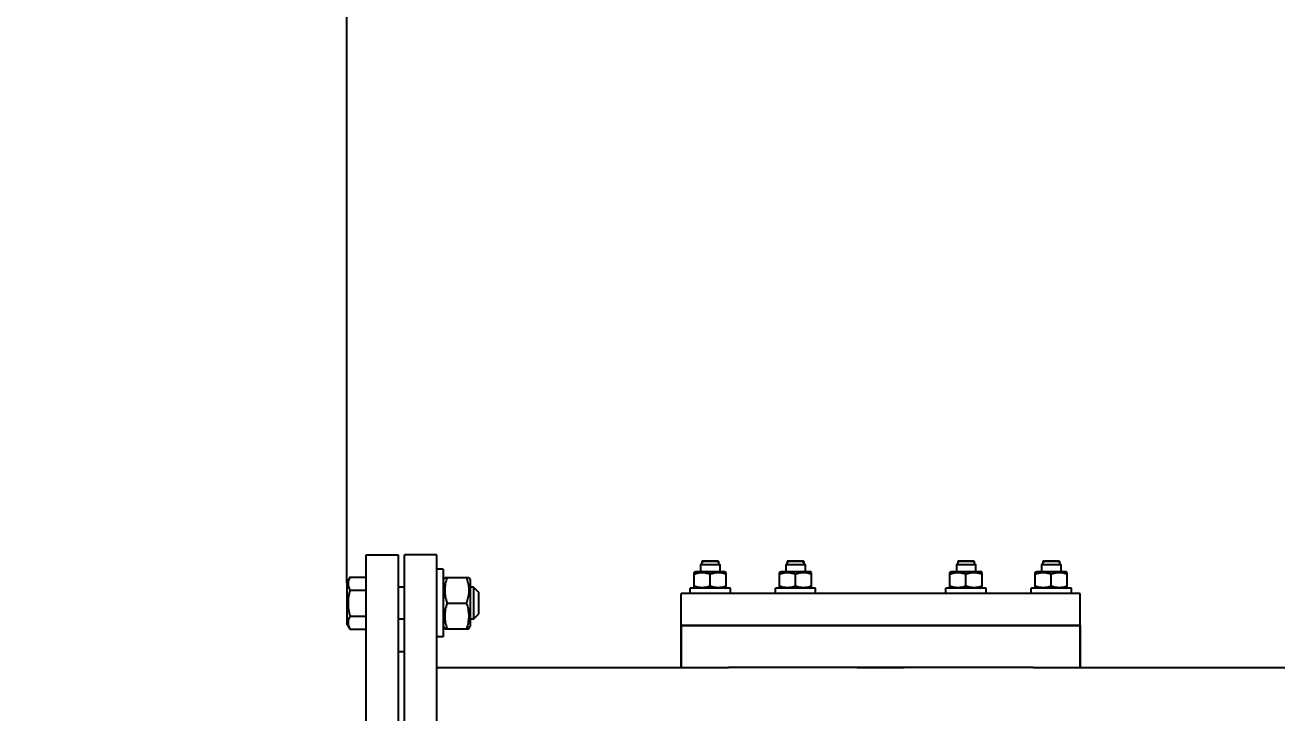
# Model space of a CAD drawing. Header units: millimetres. Extents: x 0 to 1189, y 0 to 841.
# Drawn here: x 107.76 to 123.33, y 703.42 to 711.97 of the extents above; entities that cross this region are included whole.
import ezdxf

# ---------------------------------------------------------------- set-up
doc = ezdxf.new("R2010")
doc.units = ezdxf.units.MM
doc.header["$LTSCALE"] = 65.395
doc.layers.get('0').update_dxf_attribs({"linetype": 'CONTINUOUS'})
for name, color, linetype in [('ALL_AXIS', 7, 'CONTINUOUS'), ('ALL_CHAMFER', 7, 'CONTINUOUS'), ('ALL_DIMENSIONS', 7, 'CONTINUOUS'), ('ALL_ROUND', 7, 'CONTINUOUS')]:
    doc.layers.add(name, color=color, linetype=linetype)
doc.styles.get("Standard").update_dxf_attribs({"font": 'txt', "width": 0.7})
doc.dimstyles.new('DIMSTYLE_2', dxfattribs={"dimtxt": 3.5, "dimasz": 3, "dimexe": 0.18, "dimexo": 0.0625, "dimgap": 0.09, "dimtad": 1, "dimlfac": 25, "dimdsep": 46, "dimtxsty": 'STANDARD', "dimblk": '_FILLED', "dimblk1": '_FILLED', "dimblk2": '_FILLED', "dimcen": 0.09, "dimadec": 0, "dimazin": 0, "dimtp": 2, "dimtm": 2, "dimtfac": 1, "dimtofl": 0, "dimtmove": 0, "dimatfit": 3, "dimldrblk": '_FILLED', "dimfxl": 1, "dimtolj": 1, "dimarcsym": 0})
doc.dimstyles.new('DIMSTYLE_3', dxfattribs={"dimtxt": 3.5, "dimasz": 3, "dimexe": 0.18, "dimexo": 0.0625, "dimgap": 0.09, "dimtad": 1, "dimlfac": 25, "dimdsep": 46, "dimtxsty": 'STANDARD', "dimblk": '_FILLED', "dimblk1": '_FILLED', "dimblk2": '_FILLED', "dimcen": 0.09, "dimadec": 0, "dimazin": 0, "dimtp": 0.8, "dimtm": 0.8, "dimtfac": 1, "dimtofl": 0, "dimtmove": 0, "dimatfit": 3, "dimldrblk": '_FILLED', "dimfxl": 1, "dimtolj": 1, "dimarcsym": 0})

# ---------------------------------------------------------------- blocks, each defined once
blk = doc.blocks.new('_FILLED')
at = {"color": 0, "linetype": 'BYBLOCK'}
blk.add_solid([(0, 0), (-1, 0.1667), (-1, -0.1667)], dxfattribs=at)
blk = doc.blocks.new('*D1')
at = {"layer": 'ALL_DIMENSIONS', "color": 2, "linetype": 'CONTINUOUS'}
for p, q in [((111.762, 705.039), (111.762, 735.427)), ((976.89, 705.039), (976.89, 735.427)), ((111.762, 733.427), (544.326, 733.427)), ((976.89, 733.427), (544.326, 733.427))]:
    blk.add_line(p, q, dxfattribs=at)
at = {"layer": 'ALL_DIMENSIONS', "color": 2, "linetype": 'CONTINUOUS', "xscale": 3, "yscale": 3, "zscale": 3, "rotation": 180}
blk.add_blockref('_FILLED', (111.762, 733.427), dxfattribs=at)
at = {"layer": 'ALL_DIMENSIONS', "color": 2, "linetype": 'CONTINUOUS', "xscale": 3, "yscale": 3, "zscale": 3}
blk.add_blockref('_FILLED', (976.89, 733.427), dxfattribs=at)
blk = doc.blocks.new('*D2')
at = {"layer": 'ALL_DIMENSIONS', "color": 2, "linetype": 'CONTINUOUS'}
for p, q in [((111.762, 705.039), (111.762, 720.427)), ((132.402, 666.841), (132.402, 720.427)), ((111.762, 718.427), (107.762, 718.427)), ((107.762, 718.427), (122.082, 718.427)), ((144.119, 718.427), (122.082, 718.427)), ((132.402, 718.427), (144.119, 718.427))]:
    blk.add_line(p, q, dxfattribs=at)
at = {"layer": 'ALL_DIMENSIONS', "color": 2, "linetype": 'CONTINUOUS', "xscale": 3, "yscale": 3, "zscale": 3}
blk.add_blockref('_FILLED', (111.762, 718.427), dxfattribs=at)
at = {"layer": 'ALL_DIMENSIONS', "color": 2, "linetype": 'CONTINUOUS', "xscale": 3, "yscale": 3, "zscale": 3, "rotation": 180}
blk.add_blockref('_FILLED', (132.402, 718.427), dxfattribs=at)

msp = doc.modelspace()

# ---------------------------------------------------------------- linework, layer by layer
at = {"color": 7, "linetype": 'CONTINUOUS'}
for p, q in [((112.00175857, 692.98712965), (112.00175857, 705.38712965)), ((112.00175857, 705.38712965), (112.40175857, 705.38712965)), ((112.40175857, 705.38712965), (112.40175857, 695.50712965)), ((112.48175857, 697.38049402), (112.48175857, 705.38712965)), ((112.88175857, 705.38712965), (112.48175857, 705.38712965)), ((112.88175857, 697.29734686), (112.88175857, 705.38712965)), ((116.08175677, 705.16758161), (116.10175857, 705.17912965)), ((116.10175996, 705.17912965), (116.46175719, 705.17912965)), ((116.38443807, 705.30712965), (116.17907908, 705.30712965)), ((116.48176038, 705.16758161), (116.46175857, 705.17912965)), ((117.14175677, 705.16758161), (117.16175857, 705.17912965)), ((117.16175996, 705.17912965), (117.52175719, 705.17912965)), ((117.44443807, 705.30712965), (117.23907908, 705.30712965)), ((117.54176038, 705.16758161), (117.52175857, 705.17912965)), ((119.26175677, 705.16758161), (119.28175857, 705.17912965)), ((119.28175996, 705.17912965), (119.64175719, 705.17912965)), ((119.56443807, 705.30712965), (119.35907908, 705.30712965)), ((119.66176038, 705.16758161), (119.64175857, 705.17912965)), ((120.32175677, 705.16758161), (120.34175857, 705.17912965)), ((120.34175996, 705.17912965), (120.70175719, 705.17912965)), ((120.62443807, 705.30712965), (120.41907908, 705.30712965)), ((120.72176038, 705.16758161), (120.70175857, 705.17912965)), ((111.80293297, 705.1104458), (111.76175857, 705.03912965)), ((111.80293297, 705.1104458), (112.00175857, 705.1104458)), ((112.96175857, 705.07512965), (112.98023378, 705.10712965)), ((112.98023378, 705.10712965), (113.27928337, 705.10712965)), ((113.27928171, 705.10713253), (113.29775857, 705.07512965)), ((113.29775857, 705.07512744), (113.29775857, 704.49913187)), ((116.08175857, 704.98267666), (116.08175857, 705.16758265)), ((116.28175857, 705.00053994), (116.28175857, 705.14971937)), ((116.48175857, 704.98267666), (116.48175857, 705.16758265)), ((117.14175857, 704.98267666), (117.14175857, 705.16758265)), ((117.34175857, 705.00053994), (117.34175857, 705.14971937)), ((117.54175857, 704.98267666), (117.54175857, 705.16758265)), ((119.26175857, 704.98267666), (119.26175857, 705.16758265)), ((119.46175857, 705.00053994), (119.46175857, 705.14971937)), ((119.66175857, 704.98267666), (119.66175857, 705.16758265)), ((120.32175857, 704.98267666), (120.32175857, 705.16758265)), ((120.52175857, 705.00053994), (120.52175857, 705.14971937)), ((120.72175857, 704.98267666), (120.72175857, 705.16758265)), ((111.80293297, 704.94878773), (112.00175857, 704.94878773)), ((113.40175857, 704.92312965), (113.40175857, 704.65112965)), ((116.10175857, 704.97112965), (116.08175857, 704.98267666)), ((116.46175857, 704.97112965), (116.48175857, 704.98267666)), ((117.16175857, 704.97112965), (117.14175857, 704.98267666)), ((117.52175857, 704.97112965), (117.54175857, 704.98267666)), ((119.28175857, 704.97112965), (119.26175857, 704.98267666)), ((119.64175857, 704.97112965), (119.66175857, 704.98267666)), ((120.34175857, 704.97112965), (120.32175857, 704.98267666)), ((120.70175857, 704.97112965), (120.72175857, 704.98267666)), ((113.00881503, 704.78712965), (113.25070212, 704.78712965)), ((111.80293297, 704.62547158), (112.00175857, 704.62547158)), ((111.80293297, 704.4638135), (111.76175857, 704.53512965)), ((111.80293297, 704.4638135), (112.00175857, 704.4638135)), ((112.96175857, 704.49912965), (112.98023378, 704.46712965)), ((112.98023378, 704.46712965), (113.27928337, 704.46712965)), ((113.27928171, 704.46712678), (113.29775857, 704.49912965)), ((115.92175857, 704.50712965), (115.92175857, 703.98712965)), ((115.92175857, 704.50712965), (120.88175857, 704.50712965)), ((120.88175857, 704.50712965), (120.88175857, 703.98712965)), ((112.40175857, 704.18712965), (112.48175857, 704.18712965)), ((112.88175857, 703.98712965), (116.50768809, 703.98712965)), ((120.29582905, 703.98712965), (128.40175857, 703.98712965))]:
    msp.add_line(p, q, dxfattribs=at)
at = {"color": 2, "linetype": 'CONTINUOUS'}
for p, q in [((116.17907908, 705.30712965), (116.17907908, 705.28445016)), ((116.38443807, 705.30712965), (116.38443807, 705.28445016)), ((117.23907908, 705.30712965), (117.23907908, 705.28445016)), ((117.44443807, 705.30712965), (117.44443807, 705.28445016)), ((119.35907908, 705.30712965), (119.35907908, 705.28445016)), ((119.56443807, 705.30712965), (119.56443807, 705.28445016)), ((120.41907908, 705.30712965), (120.41907908, 705.28445016)), ((120.62443807, 705.30712965), (120.62443807, 705.28445016))]:
    msp.add_line(p, q, dxfattribs=at)
at = {"color": 7, "linetype": 'CONTINUOUS'}
for points in [[(111.80293297, 705.1104458), (111.79712442, 705.09986135), (111.79208318, 705.08948062), (111.78781238, 705.07933643), (111.78430268, 705.06933032), (111.78153699, 705.05937858), (111.77954171, 705.0494698), (111.7783354, 705.03956285), (111.77792439, 705.02966328), (111.77832753, 705.01976556), (111.77952584, 705.00986187), (111.7815123, 704.99995708), (111.78426982, 704.99000762), (111.78777041, 704.98000366), (111.79203967, 704.96984883), (111.79709589, 704.95943107), (111.80293297, 704.94878773)], [(113.00881503, 705.10712965), (113.00215614, 705.08610369), (112.99638454, 705.06551205), (112.99150641, 705.04542782), (112.9875032, 705.02563174), (112.98434738, 705.00593431), (112.98207196, 704.98631937), (112.98069819, 704.96670321), (112.98023378, 704.94709891), (112.98070104, 704.92749535), (112.98207743, 704.90788139), (112.98435512, 704.88826951), (112.98751225, 704.86857773), (112.99151503, 704.84879236), (112.99639141, 704.82872102), (113.00216016, 704.80814216), (113.00881503, 704.78712965)], [(113.25070212, 705.10712965), (113.256091, 705.09029104), (113.260912, 705.07375138), (113.26516026, 705.05754957), (113.26885033, 705.0415689), (113.27199949, 705.02571685), (113.27459463, 705.00995962), (113.27663281, 704.99423442), (113.27810077, 704.97853569), (113.27898501, 704.96283499), (113.27928337, 704.94713814), (113.27898572, 704.93144255), (113.27810238, 704.91574503), (113.27663581, 704.90005136), (113.27459941, 704.88433211), (113.2720064, 704.86858047), (113.26885979, 704.8527344), (113.26517434, 704.83676513), (113.26092809, 704.82056602), (113.25610189, 704.80400634), (113.25070212, 704.78712965)], [(116.08175857, 705.14971937), (116.09228277, 705.15308744), (116.10262009, 705.15610057), (116.1127462, 705.15875573), (116.12273409, 705.16106201), (116.13264158, 705.16303023), (116.14248981, 705.16465218), (116.15231803, 705.16592604), (116.16212971, 705.16684352), (116.17194262, 705.16739617), (116.18175312, 705.16758265), (116.19156284, 705.16739662), (116.20137375, 705.16684454), (116.21118225, 705.16592795), (116.22100673, 705.16465522), (116.23085145, 705.16303461), (116.24075518, 705.161068), (116.25073589, 705.15876463), (116.26086033, 705.15611074), (116.27121031, 705.15309432), (116.28175857, 705.14971937)], [(116.28175857, 705.14971937), (116.29345671, 705.15344537), (116.30492562, 705.15673159), (116.31613046, 705.15957397), (116.32717573, 705.1619847), (116.33814885, 705.16397936), (116.34906613, 705.16554375), (116.35997342, 705.16667171), (116.37086945, 705.16735468), (116.38176964, 705.16758069), (116.39266971, 705.16735376), (116.4035655, 705.16666988), (116.41447202, 705.16554115), (116.42538761, 705.16397621), (116.43635807, 705.16198136), (116.44739919, 705.15957105), (116.45859944, 705.15672945), (116.47006428, 705.15344418), (116.48175857, 705.14971937)], [(117.14175857, 705.14971937), (117.15228277, 705.15308744), (117.16262009, 705.15610057), (117.1727462, 705.15875573), (117.18273409, 705.16106201), (117.19264158, 705.16303023), (117.20248981, 705.16465218), (117.21231803, 705.16592604), (117.22212971, 705.16684352), (117.23194262, 705.16739617), (117.24175312, 705.16758265), (117.25156284, 705.16739662), (117.26137375, 705.16684454), (117.27118225, 705.16592795), (117.28100673, 705.16465522), (117.29085145, 705.16303461), (117.30075518, 705.161068), (117.31073589, 705.15876463), (117.32086033, 705.15611074), (117.33121031, 705.15309432), (117.34175857, 705.14971937)], [(117.34175857, 705.14971937), (117.35345671, 705.15344537), (117.36492562, 705.15673159), (117.37613046, 705.15957397), (117.38717573, 705.1619847), (117.39814885, 705.16397936), (117.40906613, 705.16554375), (117.41997342, 705.16667171), (117.43086945, 705.16735468), (117.44176964, 705.16758069), (117.45266971, 705.16735376), (117.4635655, 705.16666988), (117.47447202, 705.16554115), (117.48538761, 705.16397621), (117.49635807, 705.16198136), (117.50739919, 705.15957105), (117.51859944, 705.15672945), (117.53006428, 705.15344418), (117.54175857, 705.14971937)], [(119.26175857, 705.14971937), (119.27228277, 705.15308744), (119.28262009, 705.15610057), (119.2927462, 705.15875573), (119.30273409, 705.16106201), (119.31264158, 705.16303023), (119.32248981, 705.16465218), (119.33231803, 705.16592604), (119.34212971, 705.16684352), (119.35194262, 705.16739617), (119.36175312, 705.16758265), (119.37156284, 705.16739662), (119.38137375, 705.16684454), (119.39118225, 705.16592795), (119.40100673, 705.16465522), (119.41085145, 705.16303461), (119.42075518, 705.161068), (119.43073589, 705.15876463), (119.44086033, 705.15611074), (119.45121031, 705.15309432), (119.46175857, 705.14971937)], [(119.46175857, 705.14971937), (119.47345671, 705.15344537), (119.48492562, 705.15673159), (119.49613046, 705.15957397), (119.50717573, 705.1619847), (119.51814885, 705.16397936), (119.52906613, 705.16554375), (119.53997342, 705.16667171), (119.55086945, 705.16735468), (119.56176964, 705.16758069), (119.57266971, 705.16735376), (119.5835655, 705.16666988), (119.59447202, 705.16554115), (119.60538761, 705.16397621), (119.61635807, 705.16198136), (119.62739919, 705.15957105), (119.63859944, 705.15672945), (119.65006428, 705.15344418), (119.66175857, 705.14971937)], [(120.32175857, 705.14971937), (120.33228277, 705.15308744), (120.34262009, 705.15610057), (120.3527462, 705.15875573), (120.36273409, 705.16106201), (120.37264158, 705.16303023), (120.38248981, 705.16465218), (120.39231803, 705.16592604), (120.40212971, 705.16684352), (120.41194262, 705.16739617), (120.42175312, 705.16758265), (120.43156284, 705.16739662), (120.44137375, 705.16684454), (120.45118225, 705.16592795), (120.46100673, 705.16465522), (120.47085145, 705.16303461), (120.48075518, 705.161068), (120.49073589, 705.15876463), (120.50086033, 705.15611074), (120.51121031, 705.15309432), (120.52175857, 705.14971937)], [(120.52175857, 705.14971937), (120.53345671, 705.15344537), (120.54492562, 705.15673159), (120.55613046, 705.15957397), (120.56717573, 705.1619847), (120.57814885, 705.16397936), (120.58906613, 705.16554375), (120.59997342, 705.16667171), (120.61086945, 705.16735468), (120.62176964, 705.16758069), (120.63266971, 705.16735376), (120.6435655, 705.16666988), (120.65447202, 705.16554115), (120.66538761, 705.16397621), (120.67635807, 705.16198136), (120.68739919, 705.15957105), (120.69859944, 705.15672945), (120.71006428, 705.15344418), (120.72175857, 705.14971937)], [(111.80293297, 704.94878773), (111.79710536, 704.92753901), (111.79205491, 704.90673274), (111.78778722, 704.88644256), (111.78428549, 704.86644759), (111.78152538, 704.84655698), (111.77953511, 704.82675421), (111.7783326, 704.80695608), (111.77792438, 704.78717181), (111.77832915, 704.76738769), (111.7795283, 704.74758929), (111.78151507, 704.72778697), (111.78427275, 704.70789272), (111.78777434, 704.68788412), (111.79204399, 704.66757471), (111.79709877, 704.64674628), (111.80293297, 704.62547158)], [(116.08175857, 705.00053994), (116.09489992, 704.9963781), (116.10776974, 704.99277084), (116.12032232, 704.98972203), (116.13269478, 704.98722004), (116.14500562, 704.98524766), (116.15726493, 704.98382553), (116.16952502, 704.98296692), (116.18177772, 704.98267666), (116.19402996, 704.98296869), (116.20628868, 704.98382893), (116.21854608, 704.98525248), (116.2308534, 704.98722568), (116.24321917, 704.98972739), (116.25576371, 704.99277511), (116.26862557, 704.9963806), (116.28175857, 705.00053994)], [(116.28175857, 705.00053994), (116.29489992, 704.9963781), (116.30776974, 704.99277084), (116.32032232, 704.98972203), (116.33269478, 704.98722004), (116.34500562, 704.98524766), (116.35726493, 704.98382553), (116.36952502, 704.98296692), (116.38177772, 704.98267666), (116.39402996, 704.98296869), (116.40628868, 704.98382893), (116.41854608, 704.98525248), (116.4308534, 704.98722568), (116.44321917, 704.98972739), (116.45576371, 704.99277511), (116.46862557, 704.9963806), (116.48175857, 705.00053994)], [(117.14175857, 705.00053994), (117.15489992, 704.9963781), (117.16776974, 704.99277084), (117.18032232, 704.98972203), (117.19269478, 704.98722004), (117.20500562, 704.98524766), (117.21726493, 704.98382553), (117.22952502, 704.98296692), (117.24177772, 704.98267666), (117.25402996, 704.98296869), (117.26628868, 704.98382893), (117.27854608, 704.98525248), (117.2908534, 704.98722568), (117.30321917, 704.98972739), (117.31576371, 704.99277511), (117.32862557, 704.9963806), (117.34175857, 705.00053994)], [(117.34175857, 705.00053994), (117.35489992, 704.9963781), (117.36776974, 704.99277084), (117.38032232, 704.98972203), (117.39269478, 704.98722004), (117.40500562, 704.98524766), (117.41726493, 704.98382553), (117.42952502, 704.98296692), (117.44177772, 704.98267666), (117.45402996, 704.98296869), (117.46628868, 704.98382893), (117.47854608, 704.98525248), (117.4908534, 704.98722568), (117.50321917, 704.98972739), (117.51576371, 704.99277511), (117.52862557, 704.9963806), (117.54175857, 705.00053994)], [(119.26175857, 705.00053994), (119.27489992, 704.9963781), (119.28776974, 704.99277084), (119.30032232, 704.98972203), (119.31269478, 704.98722004), (119.32500562, 704.98524766), (119.33726493, 704.98382553), (119.34952502, 704.98296692), (119.36177772, 704.98267666), (119.37402996, 704.98296869), (119.38628868, 704.98382893), (119.39854608, 704.98525248), (119.4108534, 704.98722568), (119.42321917, 704.98972739), (119.43576371, 704.99277511), (119.44862557, 704.9963806), (119.46175857, 705.00053994)], [(119.46175857, 705.00053994), (119.47489992, 704.9963781), (119.48776974, 704.99277084), (119.50032232, 704.98972203), (119.51269478, 704.98722004), (119.52500562, 704.98524766), (119.53726493, 704.98382553), (119.54952502, 704.98296692), (119.56177772, 704.98267666), (119.57402996, 704.98296869), (119.58628868, 704.98382893), (119.59854608, 704.98525248), (119.6108534, 704.98722568), (119.62321917, 704.98972739), (119.63576371, 704.99277511), (119.64862557, 704.9963806), (119.66175857, 705.00053994)], [(120.32175857, 705.00053994), (120.33489992, 704.9963781), (120.34776974, 704.99277084), (120.36032232, 704.98972203), (120.37269478, 704.98722004), (120.38500562, 704.98524766), (120.39726493, 704.98382553), (120.40952502, 704.98296692), (120.42177772, 704.98267666), (120.43402996, 704.98296869), (120.44628868, 704.98382893), (120.45854608, 704.98525248), (120.4708534, 704.98722568), (120.48321917, 704.98972739), (120.49576371, 704.99277511), (120.50862557, 704.9963806), (120.52175857, 705.00053994)], [(120.52175857, 705.00053994), (120.53489992, 704.9963781), (120.54776974, 704.99277084), (120.56032232, 704.98972203), (120.57269478, 704.98722004), (120.58500562, 704.98524766), (120.59726493, 704.98382553), (120.60952502, 704.98296692), (120.62177772, 704.98267666), (120.63402996, 704.98296869), (120.64628868, 704.98382893), (120.65854608, 704.98525248), (120.6708534, 704.98722568), (120.68321917, 704.98972739), (120.69576371, 704.99277511), (120.70862557, 704.9963806), (120.72175857, 705.00053994)], [(113.00881503, 704.78712965), (113.00215614, 704.76610369), (112.99638454, 704.74551205), (112.99150641, 704.72542782), (112.9875032, 704.70563174), (112.98434738, 704.68593431), (112.98207196, 704.66631937), (112.98069819, 704.64670321), (112.98023378, 704.62709891), (112.98070104, 704.60749535), (112.98207743, 704.58788139), (112.98435512, 704.56826951), (112.98751225, 704.54857773), (112.99151503, 704.52879236), (112.99639141, 704.50872101), (113.00216016, 704.48814216), (113.00881503, 704.46712965)], [(113.25070212, 704.78712965), (113.25666363, 704.76841296), (113.26192154, 704.75006285), (113.26646938, 704.73213501), (113.27032661, 704.71446242), (113.27351809, 704.69690532), (113.27602112, 704.6794376), (113.27782587, 704.66198589), (113.27891862, 704.64455222), (113.27928023, 704.6271119), (113.27891714, 704.60967178), (113.27782294, 704.59223849), (113.27601696, 704.57478802), (113.27351304, 704.55732301), (113.27032125, 704.53977017), (113.2664647, 704.52210423), (113.26191811, 704.50418376), (113.25666172, 704.48584017), (113.25070212, 704.46712965)], [(111.80293297, 704.62547158), (111.79710221, 704.61484079), (111.79205002, 704.6044333), (111.78778233, 704.59428677), (111.7842813, 704.58428821), (111.78152141, 704.57433979), (111.77953169, 704.56443369), (111.77833034, 704.55452792), (111.77792438, 704.54462718), (111.77833318, 704.534724), (111.7795379, 704.524813), (111.7815322, 704.51490042), (111.78429796, 704.50494396), (111.78780994, 704.49492988), (111.79208315, 704.48477877), (111.79712498, 704.47439615), (111.80293297, 704.4638135)], [(118.97621484, 703.98712965), (118.88322168, 703.9865522), (118.78896946, 703.98521502), (118.69330734, 703.98362417), (118.59668778, 703.98218739), (118.49939983, 703.981205), (118.40178291, 703.98085505), (118.30416348, 703.98120469), (118.20686951, 703.98218688), (118.11024097, 703.98362367), (118.01456836, 703.98521468), (117.92030595, 703.98655208), (117.82730231, 703.98712965)]]:
    msp.add_lwpolyline(points, dxfattribs=at)
at = {"layer": 'ALL_AXIS', "color": 7, "linetype": 'CONTINUOUS'}
for p, q in [((112.96175857, 705.20712965), (112.88175857, 705.20712965)), ((112.96175857, 705.20712965), (112.96175857, 704.36712965)), ((116.16175857, 705.26712965), (116.16175857, 705.17912965)), ((116.40175857, 705.26712965), (116.40175857, 705.17912965)), ((117.22175857, 705.26712965), (117.22175857, 705.17912965)), ((117.46175857, 705.26712965), (117.46175857, 705.17912965)), ((119.34175857, 705.26712965), (119.34175857, 705.17912965)), ((119.58175857, 705.26712965), (119.58175857, 705.17912965)), ((120.40175857, 705.26712965), (120.40175857, 705.17912965)), ((120.64175857, 705.26712965), (120.64175857, 705.17912965)), ((111.80293297, 705.1104458), (111.76175857, 705.03912965)), ((111.76175857, 705.03912965), (111.76175857, 704.53512965)), ((112.96175857, 705.07512965), (112.98023378, 705.10712965)), ((112.48175857, 704.98712965), (112.40175857, 704.98712965)), ((113.33775857, 704.98712965), (113.29775857, 704.98712965)), ((115.92175857, 703.98712965), (115.92175857, 704.90712965)), ((120.88175857, 704.90712965), (115.92175857, 704.90712965)), ((116.03175857, 704.90712965), (116.03175857, 704.97112965)), ((116.53175857, 704.97112965), (116.03175857, 704.97112965)), ((116.10175857, 704.97112965), (116.08175857, 704.98267666)), ((116.46175857, 704.97112965), (116.48175857, 704.98267666)), ((116.53175857, 704.90712965), (116.53175857, 704.97112965)), ((117.09175857, 704.90712965), (117.09175857, 704.97112965)), ((117.59175857, 704.97112965), (117.09175857, 704.97112965)), ((117.16175857, 704.97112965), (117.14175857, 704.98267666)), ((117.52175857, 704.97112965), (117.54175857, 704.98267666)), ((117.59175857, 704.90712965), (117.59175857, 704.97112965)), ((119.21175857, 704.90712965), (119.21175857, 704.97112965)), ((119.71175857, 704.97112965), (119.21175857, 704.97112965)), ((119.28175857, 704.97112965), (119.26175857, 704.98267666)), ((119.64175857, 704.97112965), (119.66175857, 704.98267666)), ((119.71175857, 704.90712965), (119.71175857, 704.97112965)), ((120.27175857, 704.90712965), (120.27175857, 704.97112965)), ((120.77175857, 704.97112965), (120.27175857, 704.97112965)), ((120.34175857, 704.97112965), (120.32175857, 704.98267666)), ((120.70175857, 704.97112965), (120.72175857, 704.98267666)), ((120.77175857, 704.90712965), (120.77175857, 704.97112965)), ((120.88175857, 703.98712965), (120.88175857, 704.90712965)), ((112.48175857, 704.58712965), (112.40175857, 704.58712965)), ((113.33775857, 704.58712965), (113.29775857, 704.58712965)), ((111.80293297, 704.4638135), (111.76175857, 704.53512965)), ((112.96175857, 704.49912965), (112.98023378, 704.46712965)), ((120.88175857, 704.50712965), (115.92175857, 704.50712965)), ((112.96175857, 704.36712965), (112.88175857, 704.36712965)), ((120.29582905, 703.98712965), (116.50768809, 703.98712965))]:
    msp.add_line(p, q, dxfattribs=at)
at = {"layer": 'ALL_CHAMFER', "color": 7, "linetype": 'CONTINUOUS'}
for p, q in [((116.20175857, 705.30712965), (116.16175857, 705.26712965)), ((116.16175857, 705.26712965), (116.40175857, 705.26712965)), ((116.20175857, 705.30712965), (116.36175857, 705.30712965)), ((116.36175857, 705.30712965), (116.40175857, 705.26712965)), ((117.26175857, 705.30712965), (117.22175857, 705.26712965)), ((117.22175857, 705.26712965), (117.46175857, 705.26712965)), ((117.26175857, 705.30712965), (117.42175857, 705.30712965)), ((117.42175857, 705.30712965), (117.46175857, 705.26712965)), ((119.38175857, 705.30712965), (119.34175857, 705.26712965)), ((119.34175857, 705.26712965), (119.58175857, 705.26712965)), ((119.38175857, 705.30712965), (119.54175857, 705.30712965)), ((119.54175857, 705.30712965), (119.58175857, 705.26712965)), ((120.44175857, 705.30712965), (120.40175857, 705.26712965)), ((120.40175857, 705.26712965), (120.64175857, 705.26712965)), ((120.44175857, 705.30712965), (120.60175857, 705.30712965)), ((120.60175857, 705.30712965), (120.64175857, 705.26712965)), ((112.48175857, 704.98712965), (112.40175857, 704.98712965)), ((113.33775857, 704.98712965), (113.29775857, 704.98712965)), ((113.33775857, 704.98712965), (113.33775857, 704.58712965)), ((113.33775857, 704.98712965), (113.40175857, 704.92312965)), ((113.40175857, 704.92312965), (113.40175857, 704.65112965)), ((112.48175857, 704.58712965), (112.40175857, 704.58712965)), ((113.33775857, 704.58712965), (113.29775857, 704.58712965)), ((113.33775857, 704.58712965), (113.40175857, 704.65112965))]:
    msp.add_line(p, q, dxfattribs=at)
at = {"layer": 'ALL_ROUND', "color": 7, "linetype": 'CONTINUOUS'}
for p, q in [((112.88175857, 703.98712965), (116.50768809, 703.98712965)), ((120.29582905, 703.98712965), (128.40175857, 703.98712965))]:
    msp.add_line(p, q, dxfattribs=at)

# ---------------------------------------------------------------- dimensions: what is measured, and where the dimension line sits
at = {"layer": 'ALL_DIMENSIONS', "color": 2, "linetype": 'CONTINUOUS'}
dim = msp.add_linear_dim(base=(976.88962893, 733.42712965), p1=(111.76175857, 705.03912965), p2=(976.88962893, 705.03912965), dimstyle='DIMSTYLE_2', dxfattribs=at)
dim.commit()
dim.dimension.update_dxf_attribs({"geometry": '*D1', "text_midpoint": (527.64980084, 734.30212965), "dimtype": 160})
dim = msp.add_linear_dim(base=(111.76175857, 718.42712965), p1=(132.40175857, 666.84053102), p2=(111.76175857, 705.03912965), angle=180, dimstyle='DIMSTYLE_3', dxfattribs=at)
dim.commit()
dim.dimension.update_dxf_attribs({"geometry": '*D2', "text_midpoint": (136.76875175, 719.30212965), "dimtype": 160})

doc.saveas('drawing.dxf')
